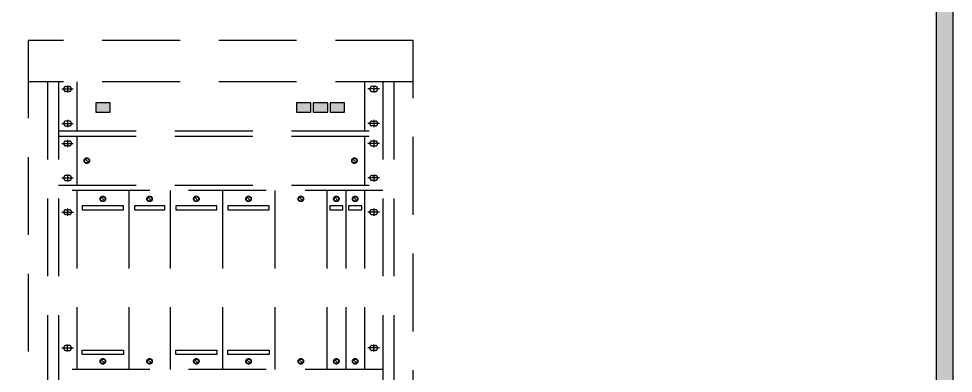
# Model space of a CAD drawing. Header units: millimetres. Extents: x 0 to 2521, y -5 to 594.
# Drawn here: x 1869.5 to 1929.7, y 392.4 to 415.2 of the extents above; entities that cross this region are included whole.
import ezdxf

# ---------------------------------------------------------------- set-up
doc = ezdxf.new("R2010")
doc.units = ezdxf.units.MM
doc.header["$LTSCALE"] = 10
doc.linetypes.add('A-DASHD01', pattern=[0.75, 0.5, -0.25])
for name, color, linetype in [('CZ-LIN1', 7, 'Continuous'), ('CZ-SYMB', 2, 'Continuous'), ('CZ-TABL', 7, 'Continuous')]:
    doc.layers.add(name, color=color, linetype=linetype)

msp = doc.modelspace()

# ---------------------------------------------------------------- hatches: boundary and pattern name
at = {"layer": 'CZ-TABL'}
h = msp.add_hatch(color=256, dxfattribs=at)
edge = h.paths.add_edge_path()
edge.add_arc((1767.242, 283.656), 4.556, 172.75623, 263.45156)
edge.add_line((1766.722, 279.13), (1924.583, 279.13))
edge.add_arc((1924.583, 284.23), 5.101, 270, 360)
edge.add_line((1929.684, 284.23), (1929.684, 450.438))
edge.add_arc((1925.186, 449.954), 4.524, 6.13869, 97.65352)
edge.add_arc((1924.583, 450.438), 4, 0, 90, ccw=False)
edge.add_line((1928.583, 450.438), (1928.583, 284.23))
edge.add_arc((1924.583, 284.23), 4, -90, 0, ccw=False)
edge.add_line((1924.583, 280.23), (1766.722, 280.23))
edge.add_arc((1766.722, 284.23), 4, 180, 270, ccw=False)

# ---------------------------------------------------------------- linework, layer by layer
at = {"layer": 'CZ-LIN1', "ltscale": 10}
msp.add_lwpolyline([(1762.722, 454.438), (1924.583, 454.438, -0.414214), (1928.583, 450.438), (1928.583, 284.23, -0.414214), (1924.583, 280.23), (1766.722, 280.23, -0.414214), (1762.722, 284.23), (1762.722, 454.438)], format="xyb", close=True, dxfattribs=at)
at = {"layer": 'CZ-SYMB', "linetype": 'A-DASHD01'}
for p, q in [((1870.156, 413.808), (1870.156, 350.11)), ((1870.156, 413.808), (1870.156, 350.11)), ((1894.927, 413.808), (1870.156, 413.808)), ((1894.927, 350.11), (1894.927, 413.808)), ((1894.927, 350.11), (1894.927, 413.808)), ((1894.927, 411.153), (1870.156, 411.153)), ((1871.394, 411.153), (1871.394, 351.879)), ((1871.394, 411.153), (1871.394, 351.879)), ((1872.102, 411.153), (1872.102, 351.879)), ((1872.102, 411.153), (1872.102, 351.879)), ((1872.691, 410.922), (1872.691, 410.459)), ((1873.28, 411.153), (1873.28, 408.008)), ((1891.803, 411.153), (1891.803, 408.008)), ((1892.392, 410.922), (1892.392, 410.459)), ((1892.981, 411.153), (1892.981, 351.879)), ((1892.981, 411.153), (1892.981, 351.879)), ((1893.688, 411.153), (1893.688, 351.879)), ((1893.688, 411.153), (1893.688, 351.879)), ((1872.321, 410.691), (1873.061, 410.691)), ((1892.762, 410.691), (1892.021, 410.691)), ((1872.321, 408.47), (1873.061, 408.47)), ((1872.691, 408.702), (1872.691, 408.239)), ((1892.762, 408.47), (1892.021, 408.47)), ((1892.392, 408.702), (1892.392, 408.239)), ((1872.102, 408.008), (1892.981, 408.008)), ((1872.102, 407.654), (1892.981, 407.654)), ((1872.321, 407.191), (1873.061, 407.191)), ((1872.691, 407.422), (1872.691, 406.959)), ((1873.28, 407.654), (1873.28, 404.508)), ((1891.803, 407.654), (1891.803, 404.508)), ((1892.762, 407.191), (1892.021, 407.191)), ((1892.392, 407.422), (1892.392, 406.959)), ((1874.034, 405.976), (1873.825, 406.185)), ((1891.256, 405.976), (1891.047, 406.185)), ((1872.321, 404.971), (1873.061, 404.971)), ((1872.691, 405.202), (1872.691, 404.739)), ((1892.762, 404.971), (1892.021, 404.971)), ((1892.392, 405.202), (1892.392, 404.739)), ((1872.102, 404.508), (1892.981, 404.508)), ((1892.981, 404.154), (1872.102, 404.154)), ((1892.981, 404.154), (1872.102, 404.154)), ((1892.981, 404.154), (1872.102, 404.154)), ((1873.28, 404.154), (1873.28, 392.653)), ((1876.642, 404.154), (1876.642, 392.653)), ((1879.296, 404.154), (1879.296, 392.653)), ((1882.658, 404.154), (1882.658, 392.653)), ((1886.02, 404.154), (1886.02, 392.653)), ((1889.381, 404.154), (1889.381, 392.653)), ((1890.591, 404.154), (1890.591, 392.653)), ((1891.801, 404.154), (1891.801, 392.653)), ((1875.065, 403.519), (1874.857, 403.727)), ((1878.073, 403.519), (1877.865, 403.727)), ((1881.081, 403.519), (1880.873, 403.727)), ((1884.443, 403.519), (1884.234, 403.727)), ((1887.805, 403.519), (1887.596, 403.727)), ((1890.091, 403.519), (1889.882, 403.727)), ((1891.3, 403.519), (1891.092, 403.727)), ((1872.693, 403.004), (1872.693, 402.541)), ((1892.39, 403.004), (1892.39, 402.541)), ((1872.323, 402.773), (1873.063, 402.773)), ((1892.76, 402.773), (1892.02, 402.773)), ((1872.323, 394.042), (1873.063, 394.042)), ((1872.693, 393.81), (1872.693, 394.273)), ((1892.76, 394.042), (1892.02, 394.042)), ((1892.39, 393.81), (1892.39, 394.273)), ((1875.065, 393.079), (1874.857, 393.288)), ((1878.073, 393.079), (1877.865, 393.288)), ((1881.081, 393.079), (1880.873, 393.288)), ((1884.443, 393.079), (1884.234, 393.288)), ((1887.805, 393.079), (1887.596, 393.288)), ((1890.091, 393.079), (1889.882, 393.288)), ((1891.3, 393.079), (1891.092, 393.288)), ((1892.981, 392.653), (1872.102, 392.653))]:
    msp.add_line(p, q, dxfattribs=at)
for points in [[(1872.573, 410.845), (1872.81, 410.845, -0.324709), (1872.927, 410.76, -0.158775), (1872.927, 410.621, -0.324709), (1872.81, 410.536), (1872.573, 410.536, -0.324709), (1872.455, 410.621, -0.158775), (1872.455, 410.76, -0.324709)], [(1892.51, 410.845), (1892.273, 410.845, 0.324709), (1892.156, 410.76, 0.158775), (1892.156, 410.621, 0.324709), (1892.273, 410.536), (1892.51, 410.536, 0.324709), (1892.628, 410.621, 0.158775), (1892.628, 410.76, 0.324709)], [(1872.573, 408.316), (1872.81, 408.316, 0.324709), (1872.927, 408.401, 0.158775), (1872.927, 408.54, 0.324709), (1872.81, 408.625), (1872.573, 408.625, 0.324709), (1872.455, 408.54, 0.158775), (1872.455, 408.401, 0.324709)], [(1892.51, 408.316), (1892.273, 408.316, -0.324709), (1892.156, 408.401, -0.158775), (1892.156, 408.54, -0.324709), (1892.273, 408.625), (1892.51, 408.625, -0.324709), (1892.628, 408.54, -0.158775), (1892.628, 408.401, -0.324709)], [(1872.573, 407.345), (1872.81, 407.345, -0.324709), (1872.927, 407.26, -0.158775), (1872.927, 407.122, -0.324709), (1872.81, 407.036), (1872.573, 407.036, -0.324709), (1872.455, 407.122, -0.158775), (1872.455, 407.26, -0.324709)], [(1892.51, 407.345), (1892.273, 407.345, 0.324709), (1892.156, 407.26, 0.158775), (1892.156, 407.122, 0.324709), (1892.273, 407.036), (1892.51, 407.036, 0.324709), (1892.628, 407.122, 0.158775), (1892.628, 407.26, 0.324709)], [(1872.573, 404.816), (1872.81, 404.816, 0.324709), (1872.927, 404.901, 0.158775), (1872.927, 405.04, 0.324709), (1872.81, 405.125), (1872.573, 405.125, 0.324709), (1872.455, 405.04, 0.158775), (1872.455, 404.901, 0.324709)], [(1892.51, 404.816), (1892.273, 404.816, -0.324709), (1892.156, 404.901, -0.158775), (1892.156, 405.04, -0.324709), (1892.273, 405.125), (1892.51, 405.125, -0.324709), (1892.628, 405.04, -0.158775), (1892.628, 404.901, -0.324709)], [(1872.574, 402.927), (1872.811, 402.927, -0.324709), (1872.929, 402.842, -0.158775), (1872.929, 402.704, -0.324709), (1872.811, 402.618), (1872.574, 402.618, -0.324709), (1872.457, 402.704, -0.158775), (1872.457, 402.842, -0.324709)], [(1892.508, 402.927), (1892.271, 402.927, 0.324709), (1892.154, 402.842, 0.158775), (1892.154, 402.704, 0.324709), (1892.271, 402.618), (1892.508, 402.618, 0.324709), (1892.626, 402.704, 0.158775), (1892.626, 402.842, 0.324709)], [(1872.574, 393.887), (1872.811, 393.887, 0.324709), (1872.929, 393.972, 0.158775), (1872.929, 394.111, 0.324709), (1872.811, 394.196), (1872.574, 394.196, 0.324709), (1872.457, 394.111, 0.158775), (1872.457, 393.972, 0.324709)], [(1892.508, 393.887), (1892.271, 393.887, -0.324709), (1892.154, 393.972, -0.158775), (1892.154, 394.111, -0.324709), (1892.271, 394.196), (1892.508, 394.196, -0.324709), (1892.626, 394.111, -0.158775), (1892.626, 393.972, -0.324709)]]:
    msp.add_lwpolyline(points, format="xyb", close=True, dxfattribs=at)
for points in [[(1874.509, 409.189), (1875.438, 409.189), (1875.438, 409.808), (1874.509, 409.808)], [(1887.416, 409.189), (1888.344, 409.189), (1888.344, 409.808), (1887.416, 409.808)], [(1888.499, 409.189), (1889.428, 409.189), (1889.428, 409.808), (1888.499, 409.808)], [(1889.583, 409.189), (1890.512, 409.189), (1890.512, 409.808), (1889.583, 409.808)], [(1873.634, 403.181), (1873.634, 402.915), (1876.288, 402.915), (1876.288, 403.181)], [(1876.996, 403.181), (1876.996, 402.915), (1878.942, 402.915), (1878.942, 403.181)], [(1879.65, 403.181), (1879.65, 402.915), (1882.304, 402.915), (1882.304, 403.181)], [(1883.012, 403.181), (1883.012, 402.915), (1885.666, 402.915), (1885.666, 403.181)], [(1889.558, 403.181), (1889.558, 402.915), (1890.414, 402.915), (1890.414, 403.181)], [(1890.768, 403.181), (1890.768, 402.915), (1891.624, 402.915), (1891.624, 403.181)], [(1873.634, 393.626), (1873.634, 393.891), (1876.288, 393.891), (1876.288, 393.626)], [(1879.65, 393.626), (1879.65, 393.891), (1882.304, 393.891), (1882.304, 393.626)], [(1883.012, 393.626), (1883.012, 393.891), (1885.666, 393.891), (1885.666, 393.626)]]:
    msp.add_lwpolyline(points, close=True, dxfattribs=at)
for centre, radius in [((1873.93, 406.081), 0.177), ((1873.93, 406.081), 0.147), ((1891.151, 406.081), 0.177), ((1891.151, 406.081), 0.147), ((1874.961, 403.623), 0.177), ((1874.961, 403.623), 0.147), ((1877.969, 403.623), 0.177), ((1877.969, 403.623), 0.147), ((1880.977, 403.623), 0.177), ((1880.977, 403.623), 0.147), ((1884.339, 403.623), 0.177), ((1884.339, 403.623), 0.147), ((1887.701, 403.623), 0.177), ((1887.701, 403.623), 0.147), ((1889.986, 403.623), 0.177), ((1889.986, 403.623), 0.147), ((1891.196, 403.623), 0.177), ((1891.196, 403.623), 0.147), ((1874.961, 393.184), 0.177), ((1874.961, 393.184), 0.147), ((1877.969, 393.184), 0.177), ((1877.969, 393.184), 0.147), ((1880.977, 393.184), 0.177), ((1880.977, 393.184), 0.147), ((1884.339, 393.184), 0.177), ((1884.339, 393.184), 0.147), ((1887.701, 393.184), 0.177), ((1887.701, 393.184), 0.147), ((1889.986, 393.184), 0.177), ((1889.986, 393.184), 0.147), ((1891.196, 393.184), 0.177), ((1891.196, 393.184), 0.147)]:
    msp.add_circle(centre, radius, dxfattribs=at)
for points in [[(1874.509, 409.189), (1874.509, 409.808), (1875.438, 409.189), (1875.438, 409.808)], [(1887.416, 409.189), (1887.416, 409.808), (1888.344, 409.189), (1888.344, 409.808)], [(1888.499, 409.189), (1888.499, 409.808), (1889.428, 409.189), (1889.428, 409.808)], [(1889.583, 409.189), (1889.583, 409.808), (1890.512, 409.189), (1890.512, 409.808)]]:
    msp.add_solid(points, dxfattribs=at)
at = {"layer": 'CZ-TABL'}
msp.add_lwpolyline([(1762.722, 284.23, 0.417773), (1766.722, 279.13), (1924.583, 279.13, 0.414214), (1929.684, 284.23), (1929.684, 450.438, 0.421979), (1924.583, 454.438, -0.414214), (1928.583, 450.438), (1928.583, 284.23, -0.414214), (1924.583, 280.23), (1766.722, 280.23, -0.414214)], format="xyb", close=True, dxfattribs=at)

doc.saveas('drawing.dxf')
